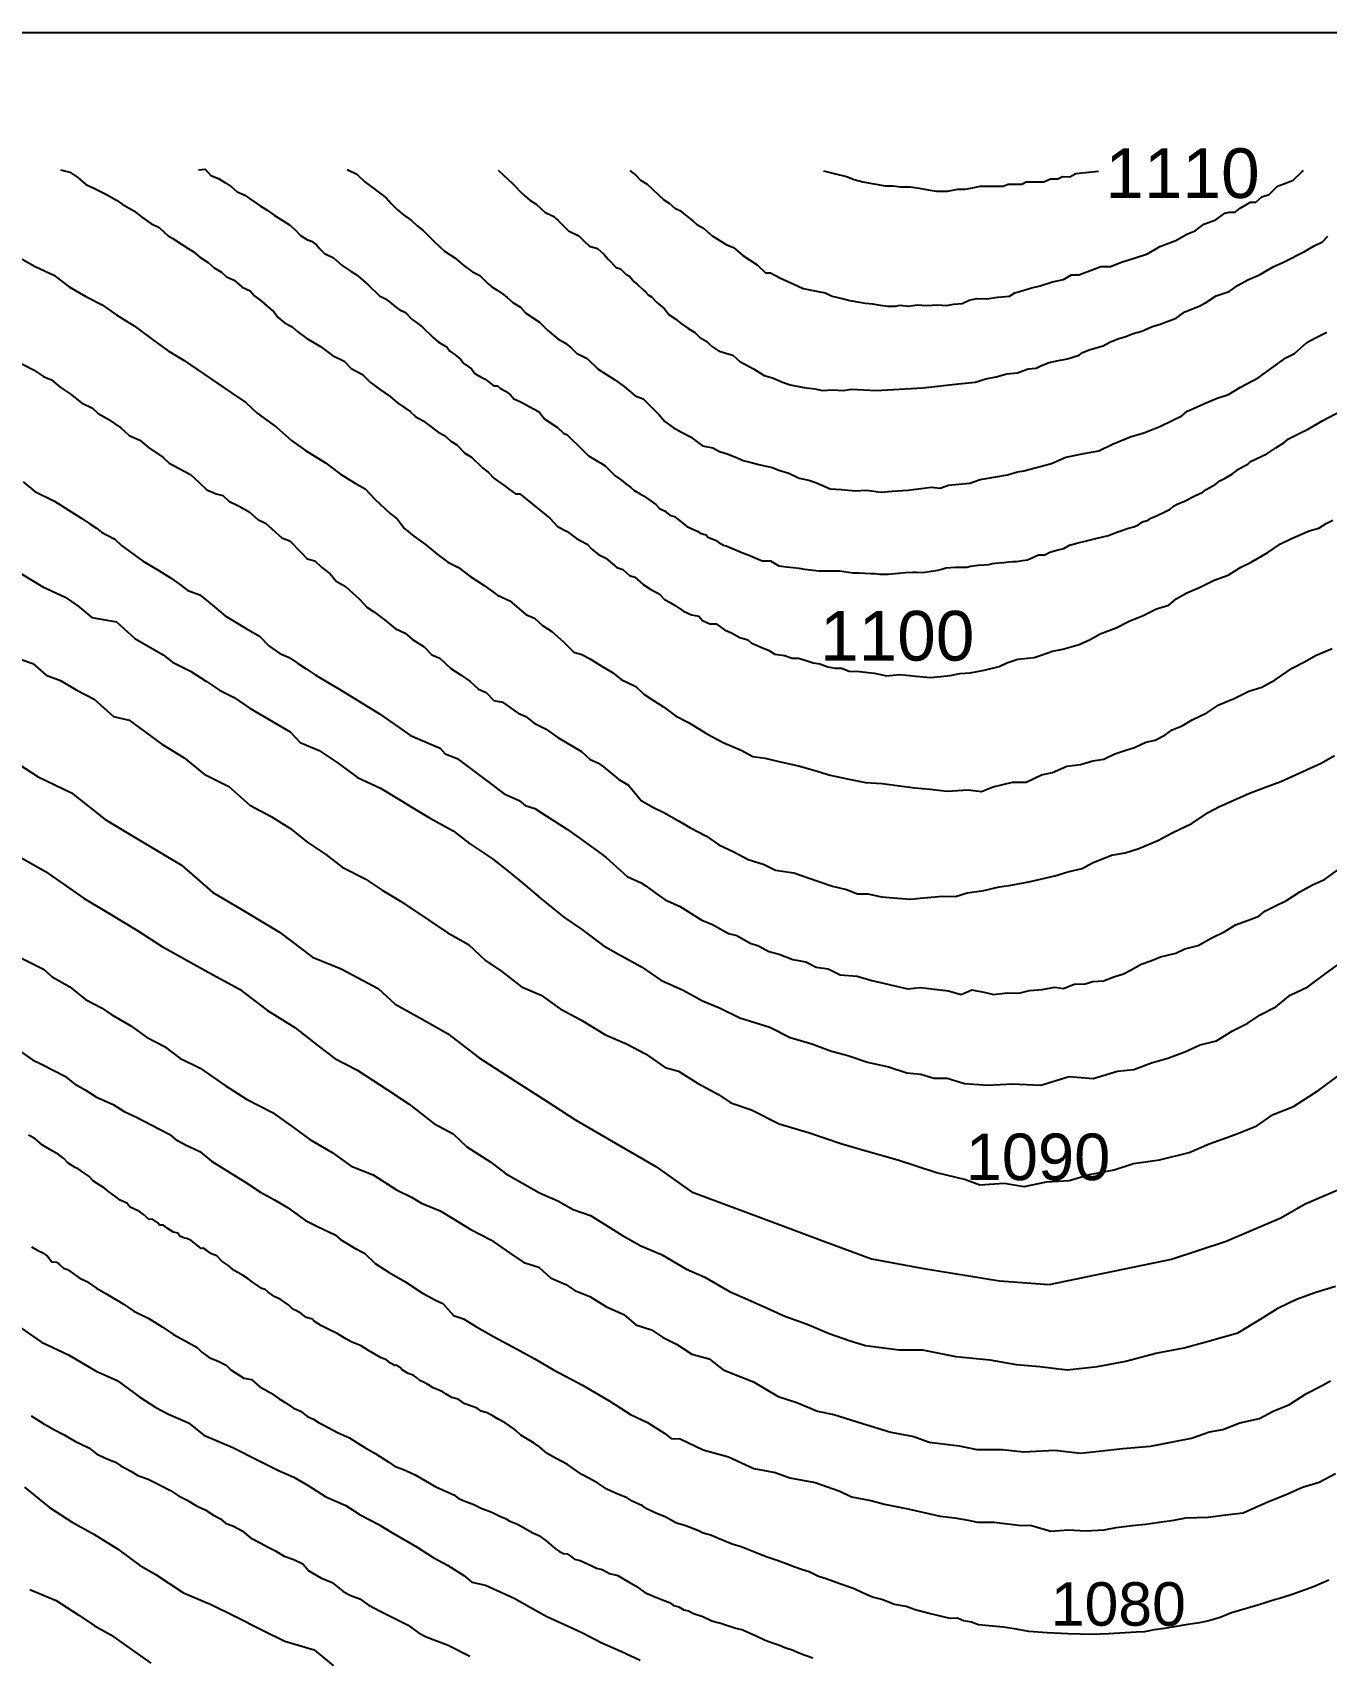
# Model space of a CAD drawing. Header units: millimetres. Extents: x 19067981 to 38137102, y 2652003 to 2652615.
# Drawn here: x 19068071.28 to 19068079.23, y 2652516.95 to 2652526.93 of the extents above; entities that cross this region are included whole.
import ezdxf

# ---------------------------------------------------------------- set-up
doc = ezdxf.new("R2010")
doc.units = ezdxf.units.MM
doc.styles.get("Standard").update_dxf_attribs({"font": 'arial.ttf'})

msp = doc.modelspace()

# ---------------------------------------------------------------- linework, layer by layer
for points in [[(19068056.9308, 2652526.9278), (19068085.4495, 2652526.9278), (19068085.4495, 2652506.7149), (19068056.9306, 2652506.7149), (19068056.9306, 2652526.9278)], [(19068072.2996, 2652526.0828), (19068072.3401, 2652526.0869), (19068072.3755, 2652526.0489), (19068072.4218, 2652526.0312), (19068072.4653, 2652526.0035), (19068072.5025, 2652525.9797), (19068072.5356, 2652525.9482), (19068072.5796, 2652525.9306), (19068072.64, 2652525.8882), (19068072.6783, 2652525.8613), (19068072.7201, 2652525.836), (19068072.7642, 2652525.8045), (19068072.8023, 2652525.7793), (19068072.8589, 2652525.745), (19068072.8931, 2652525.714), (19068072.9254, 2652525.68), (19068072.9639, 2652525.6548), (19068072.9928, 2652525.6453), (19068073.0249, 2652525.6219), (19068073.0426, 2652525.5994), (19068073.0744, 2652525.5699), (19068073.129, 2652525.5431), (19068073.1477, 2652525.5259), (19068073.183, 2652525.4951), (19068073.2373, 2652525.4591), (19068073.2636, 2652525.4417), (19068073.2777, 2652525.4324), (19068073.3099, 2652525.4047), (19068073.3262, 2652525.3908), (19068073.3422, 2652525.3771), (19068073.4113, 2652525.3098), (19068073.4442, 2652525.2925), (19068073.4721, 2652525.272), (19068073.5106, 2652525.2416), (19068073.5329, 2652525.224), (19068073.5714, 2652525.2075), (19068073.6131, 2652525.1633), (19068073.6386, 2652525.1447), (19068073.663, 2652525.1269), (19068073.6767, 2652525.1169), (19068073.7423, 2652525.0539), (19068073.7712, 2652525.0263), (19068073.7982, 2652525.0105), (19068073.8249, 2652524.995), (19068073.8423, 2652524.9703), (19068073.8758, 2652524.9455), (19068073.91, 2652524.9201), (19068073.9293, 2652524.8924), (19068073.9572, 2652524.8738), (19068073.9767, 2652524.8608), (19068073.9982, 2652524.8317), (19068074.0323, 2652524.8118), (19068074.06, 2652524.7958), (19068074.1144, 2652524.7563), (19068074.1374, 2652524.7563), (19068074.156, 2652524.7396), (19068074.1858, 2652524.7228), (19068074.2169, 2652524.6999), (19068074.2373, 2652524.6763), (19068074.2665, 2652524.6627), (19068074.29, 2652524.6517), (19068074.3363, 2652524.6264), (19068074.3582, 2652524.6144), (19068074.3927, 2652524.5956), (19068074.4095, 2652524.5731), (19068074.4269, 2652524.55), (19068074.5051, 2652524.5), (19068074.543, 2652524.4653), (19068074.5653, 2652524.4547), (19068074.6611, 2652524.3607), (19068074.6965, 2652524.3259), (19068074.7306, 2652524.3055), (19068074.7512, 2652524.2932), (19068074.7703, 2652524.2818), (19068074.7977, 2652524.2646), (19068074.8599, 2652524.2035), (19068074.8984, 2652524.175), (19068074.9266, 2652524.1541), (19068074.9567, 2652524.1317), (19068074.9741, 2652524.1148), (19068075.0089, 2652524.0944), (19068075.0379, 2652524.0773), (19068075.1091, 2652524.0263), (19068075.1329, 2652524.0014), (19068075.1641, 2652523.9874), (19068075.1957, 2652523.9608), (19068075.2244, 2652523.9528), (19068075.2366, 2652523.9415), (19068075.2751, 2652523.9113), (19068075.2975, 2652523.8937), (19068075.3184, 2652523.884), (19068075.3514, 2652523.8685), (19068075.3696, 2652523.86), (19068075.3829, 2652523.8509), (19068075.4034, 2652523.8443), (19068075.4186, 2652523.8394), (19068075.4306, 2652523.8264), (19068075.4759, 2652523.8068), (19068075.4987, 2652523.7916), (19068075.5119, 2652523.7843), (19068075.5268, 2652523.776), (19068075.542, 2652523.773), (19068075.5705, 2652523.7605), (19068075.5947, 2652523.7498), (19068075.6234, 2652523.7382), (19068075.6498, 2652523.7275), (19068075.6768, 2652523.7166), (19068075.7644, 2652523.6801), (19068075.8145, 2652523.6801), (19068075.8666, 2652523.6501), (19068075.9127, 2652523.6441), (19068075.9541, 2652523.6387), (19068075.9891, 2652523.6341), (19068076.0248, 2652523.6295), (19068076.1147, 2652523.6178), (19068076.1856, 2652523.6178), (19068076.2407, 2652523.6178), (19068076.3208, 2652523.6069), (19068076.3579, 2652523.6069), (19068076.432, 2652523.602), (19068076.4588, 2652523.602), (19068076.4871, 2652523.599), (19068076.538, 2652523.599), (19068076.5802, 2652523.6025), (19068076.6014, 2652523.6042), (19068076.6438, 2652523.6077), (19068076.6872, 2652523.61), (19068076.7139, 2652523.61), (19068076.7477, 2652523.6083), (19068076.7639, 2652523.6099), (19068076.8041, 2652523.6169), (19068076.8443, 2652523.6238), (19068076.8685, 2652523.628), (19068076.8931, 2652523.6363), (19068076.953, 2652523.6416), (19068076.9909, 2652523.6416), (19068077.0215, 2652523.6421), (19068077.0447, 2652523.6477), (19068077.0913, 2652523.6528), (19068077.1272, 2652523.6553), (19068077.1568, 2652523.6568), (19068077.1783, 2652523.6644), (19068077.2168, 2652523.6682), (19068077.2496, 2652523.6707), (19068077.2805, 2652523.6731), (19068077.3042, 2652523.676), (19068077.3264, 2652523.676), (19068077.3633, 2652523.6818), (19068077.3948, 2652523.6868), (19068077.4619, 2652523.7167), (19068077.502, 2652523.7167), (19068077.5315, 2652523.7344), (19068077.5743, 2652523.7453), (19068077.6183, 2652523.7565), (19068077.6523, 2652523.7756), (19068077.6984, 2652523.7897), (19068077.7649, 2652523.8056), (19068077.8227, 2652523.8189), (19068077.8931, 2652523.8352), (19068077.9435, 2652523.8557), (19068078.016, 2652523.8801), (19068078.0476, 2652523.8886), (19068078.0775, 2652523.9019), (19068078.1013, 2652523.9193), (19068078.1353, 2652523.9294), (19068078.1531, 2652523.9423), (19068078.1725, 2652523.9508), (19068078.2265, 2652523.9744), (19068078.2712, 2652523.9981), (19068078.2926, 2652524.0159), (19068078.3144, 2652524.028), (19068078.3597, 2652524.0465), (19068078.4226, 2652524.0807), (19068078.4713, 2652524.1022), (19068078.4929, 2652524.1188), (19068078.5478, 2652524.149), (19068078.5778, 2652524.1717), (19068078.6087, 2652524.1891), (19068078.6544, 2652524.215), (19068078.6912, 2652524.2445), (19068078.7212, 2652524.2603), (19068078.7483, 2652524.2745), (19068078.7651, 2652524.2911), (19068078.8649, 2652524.3378), (19068078.921, 2652524.3738), (19068078.9695, 2652524.405), (19068078.9997, 2652524.4305), (19068079.0766, 2652524.4687), (19068079.1202, 2652524.4903), (19068079.2068, 2652524.5414), (19068079.3277, 2652524.6037)], [(19068073.2137, 2652526.0856), (19068073.2721, 2652526.0567), (19068073.3211, 2652526.009), (19068073.3766, 2652525.9683), (19068073.4541, 2652525.9103), (19068073.4832, 2652525.8757), (19068073.5195, 2652525.8399), (19068073.558, 2652525.8069), (19068073.6074, 2652525.773), (19068073.6437, 2652525.7384), (19068073.6798, 2652525.71), (19068073.7504, 2652525.6417), (19068073.8113, 2652525.5828), (19068073.8739, 2652525.5434), (19068073.931, 2652525.4942), (19068073.984, 2652525.4561), (19068074.0281, 2652525.434), (19068074.0768, 2652525.3854), (19068074.1017, 2652525.3646), (19068074.1341, 2652525.3432), (19068074.1744, 2652525.3166), (19068074.1968, 2652525.2987), (19068074.2303, 2652525.2682), (19068074.2785, 2652525.239), (19068074.3111, 2652525.203), (19068074.3945, 2652525.1463), (19068074.4448, 2652525.0976), (19068074.5086, 2652525.0437), (19068074.5548, 2652525.0181), (19068074.5924, 2652524.988), (19068074.6218, 2652524.9571), (19068074.6875, 2652524.9237), (19068074.7552, 2652524.8583), (19068074.8578, 2652524.7937), (19068074.9159, 2652524.7513), (19068074.9833, 2652524.6947), (19068075.0315, 2652524.6751), (19068075.1012, 2652524.6063), (19068075.1304, 2652524.5774), (19068075.1646, 2652524.5369), (19068075.2174, 2652524.4993), (19068075.2685, 2652524.4718), (19068075.3234, 2652524.4422), (19068075.3967, 2652524.3879), (19068075.4604, 2652524.3745), (19068075.5021, 2652524.3529), (19068075.5492, 2652524.3382), (19068075.595, 2652524.3196), (19068075.6461, 2652524.2969), (19068075.6952, 2652524.2854), (19068075.7429, 2652524.272), (19068075.8251, 2652524.2532), (19068075.8731, 2652524.235), (19068075.9271, 2652524.2197), (19068075.9915, 2652524.1874), (19068076.0508, 2652524.1758), (19068076.0966, 2652524.1595), (19068076.1821, 2652524.1235), (19068076.2514, 2652524.1187), (19068076.3355, 2652524.1094), (19068076.4041, 2652524.1139), (19068076.4952, 2652524.103), (19068076.5637, 2652524.1075), (19068076.6594, 2652524.1137), (19068076.741, 2652524.1246), (19068076.8017, 2652524.1327), (19068076.8571, 2652524.1258), (19068076.9092, 2652524.1451), (19068076.9733, 2652524.1511), (19068077.0407, 2652524.1585), (19068077.1043, 2652524.1798), (19068077.2004, 2652524.1969), (19068077.2716, 2652524.2096), (19068077.3329, 2652524.2267), (19068077.3721, 2652524.2334), (19068077.5413, 2652524.2786), (19068077.5967, 2652524.303), (19068077.6309, 2652524.3181), (19068077.7409, 2652524.339), (19068077.8332, 2652524.3566), (19068077.9162, 2652524.3971), (19068078.031, 2652524.445), (19068078.0683, 2652524.4552), (19068078.1096, 2652524.4665), (19068078.1572, 2652524.4852), (19068078.2084, 2652524.5053), (19068078.2843, 2652524.543), (19068078.3431, 2652524.5721), (19068078.3769, 2652524.6006), (19068078.4142, 2652524.6168), (19068078.4828, 2652524.6467), (19068078.5612, 2652524.6808), (19068078.6293, 2652524.7019), (19068078.7044, 2652524.7481), (19068078.8127, 2652524.8057), (19068078.9078, 2652524.8745), (19068078.9819, 2652524.928), (19068079.0359, 2652524.9543), (19068079.1106, 2652525.0226), (19068079.1653, 2652525.0508), (19068079.2336, 2652525.086)], [(19068074.14, 2652526.0815), (19068074.1719, 2652526.0522), (19068074.2003, 2652526.026), (19068074.2245, 2652526.0037), (19068074.2466, 2652525.9803), (19068074.2735, 2652525.952), (19068074.3073, 2652525.9221), (19068074.3354, 2652525.8972), (19068074.3753, 2652525.8722), (19068074.408, 2652525.8412), (19068074.4273, 2652525.8229), (19068074.4799, 2652525.7984), (19068074.5097, 2652525.7729), (19068074.5434, 2652525.7384), (19068074.5728, 2652525.7083), (19068074.6359, 2652525.6768), (19068074.6702, 2652525.6442), (19068074.7021, 2652525.614), (19068074.7519, 2652525.5994), (19068074.7902, 2652525.5651), (19068074.8196, 2652525.5327), (19068074.8652, 2652525.4827), (19068074.893, 2652525.4747), (19068074.9093, 2652525.4581), (19068074.9255, 2652525.4415), (19068074.949, 2652525.4303), (19068074.9774, 2652525.3946), (19068074.9958, 2652525.3811), (19068075.0302, 2652525.3477), (19068075.0456, 2652525.3327), (19068075.0631, 2652525.3157), (19068075.0826, 2652525.3031), (19068075.1149, 2652525.27), (19068075.1627, 2652525.2283), (19068075.1918, 2652525.1922), (19068075.2326, 2652525.1658), (19068075.268, 2652525.136), (19068075.3077, 2652525.1109), (19068075.35, 2652525.0841), (19068075.3801, 2652525.0537), (19068075.423, 2652525.0286), (19068075.4531, 2652525.0003), (19068075.4954, 2652524.9718), (19068075.5457, 2652524.9541), (19068075.5836, 2652524.9453), (19068075.6257, 2652524.9049), (19068075.7105, 2652524.8603), (19068075.7755, 2652524.8197), (19068075.8265, 2652524.8059), (19068075.8881, 2652524.7783), (19068075.9363, 2652524.7613), (19068076.0194, 2652524.7456), (19068076.0882, 2652524.7378), (19068076.1349, 2652524.7279), (19068076.1959, 2652524.7322), (19068076.2627, 2652524.7265), (19068076.3126, 2652524.7343), (19068076.4621, 2652524.7272), (19068076.642, 2652524.7375), (19068076.7513, 2652524.7438), (19068076.9709, 2652524.7676), (19068077.0734, 2652524.7788), (19068077.1377, 2652524.7996), (19068077.2014, 2652524.8113), (19068077.2677, 2652524.8304), (19068077.3339, 2652524.8353), (19068077.399, 2652524.8605), (19068077.4483, 2652524.8651), (19068077.4816, 2652524.8814), (19068077.528, 2652524.8998), (19068077.5844, 2652524.9112), (19068077.6406, 2652524.9226), (19068077.712, 2652524.9452), (19068077.7325, 2652524.9597), (19068077.7789, 2652524.9792), (19068077.8605, 2652525.001), (19068077.9013, 2652525.024), (19068077.9502, 2652525.0438), (19068077.9998, 2652525.0583), (19068078.0446, 2652525.0771), (19068078.0981, 2652525.0927), (19068078.1577, 2652525.1193), (19068078.2099, 2652525.135), (19068078.3084, 2652525.1715), (19068078.3615, 2652525.2107), (19068078.4488, 2652525.2463), (19068078.4885, 2652525.2668), (19068078.5537, 2652525.3082), (19068078.6346, 2652525.3349), (19068078.6905, 2652525.3753), (19068078.7497, 2652525.4082), (19068078.8197, 2652525.4385), (19068078.9036, 2652525.4863), (19068078.9678, 2652525.516), (19068079.098, 2652525.5813), (19068079.1575, 2652525.6163), (19068079.2076, 2652525.6402), (19068079.2412, 2652525.6753)], [(19068074.9497, 2652526.0795), (19068074.9868, 2652526.051), (19068075.0163, 2652526.0202), (19068075.0568, 2652525.9948), (19068075.0898, 2652525.9641), (19068075.1272, 2652525.9292), (19068075.1601, 2652525.8985), (19068075.1917, 2652525.878), (19068075.2258, 2652525.848), (19068075.258, 2652525.8336), (19068075.29, 2652525.8076), (19068075.3373, 2652525.769), (19068075.3624, 2652525.7484), (19068075.4022, 2652525.7255), (19068075.4565, 2652525.6782), (19068075.5098, 2652525.6457), (19068075.543, 2652525.6255), (19068075.5867, 2652525.607), (19068075.644, 2652525.5576), (19068075.6853, 2652525.5303), (19068075.7333, 2652525.4986), (19068075.7838, 2652525.4501), (19068075.8152, 2652525.4501), (19068075.8763, 2652525.4181), (19068075.9573, 2652525.3811), (19068076.0158, 2652525.3543), (19068076.0975, 2652525.3377), (19068076.1512, 2652525.3268), (19068076.1936, 2652525.3079), (19068076.2553, 2652525.2921), (19068076.3022, 2652525.28), (19068076.3626, 2652525.2697), (19068076.3997, 2652525.2634), (19068076.4422, 2652525.2598), (19068076.4896, 2652525.2509), (19068076.5362, 2652525.2464), (19068076.5842, 2652525.2464), (19068076.6116, 2652525.2512), (19068076.6634, 2652525.2464), (19068076.7183, 2652525.2529), (19068076.7739, 2652525.2488), (19068076.8426, 2652525.2539), (19068076.8971, 2652525.2498), (19068076.9403, 2652525.2576), (19068076.9939, 2652525.2621), (19068077.0361, 2652525.2833), (19068077.0831, 2652525.2936), (19068077.1421, 2652525.2902), (19068077.2128, 2652525.3008), (19068077.2838, 2652525.3071), (19068077.3157, 2652525.3266), (19068077.3606, 2652525.3403), (19068077.4138, 2652525.3565), (19068077.4726, 2652525.3696), (19068077.5491, 2652525.396), (19068077.6168, 2652525.4101), (19068077.664, 2652525.439), (19068077.7096, 2652525.4373), (19068077.7923, 2652525.4685), (19068077.845, 2652525.4883), (19068077.9043, 2652525.4883), (19068077.9723, 2652525.5159), (19068078.0498, 2652525.5402), (19068078.1326, 2652525.5662), (19068078.2086, 2652525.613), (19068078.3072, 2652525.6485), (19068078.3731, 2652525.688), (19068078.4253, 2652525.7092), (19068078.4776, 2652525.7485), (19068078.5517, 2652525.7762), (19068078.6067, 2652525.8181), (19068078.6345, 2652525.8226), (19068078.6702, 2652525.8226), (19068078.7024, 2652525.8469), (19068078.7643, 2652525.8841), (19068078.799, 2652525.8841), (19068078.8357, 2652525.9176), (19068078.8804, 2652525.9322), (19068078.9319, 2652525.9833), (19068078.9858, 2652526.0035), (19068079.0279, 2652526.0193), (19068079.081, 2652526.0705), (19068079.091, 2652526.0801)], [(19068071.1998, 2652525.5423), (19068071.2947, 2652525.4885), (19068071.4102, 2652525.4367), (19068071.5043, 2652525.3645), (19068071.6056, 2652525.3042), (19068071.7072, 2652525.2547), (19068071.7973, 2652525.1896), (19068071.9026, 2652525.1246), (19068072.0249, 2652525.0351), (19068072.1133, 2652524.9704), (19068072.2099, 2652524.9123), (19068072.5017, 2652524.7131), (19068072.5906, 2652524.6525), (19068072.6592, 2652524.5883), (19068072.7776, 2652524.5016), (19068072.8701, 2652524.4194), (19068072.9556, 2652524.3581), (19068073.0789, 2652524.2824), (19068073.1723, 2652524.212), (19068073.2573, 2652524.1604), (19068073.3227, 2652524.1233), (19068073.3835, 2652524.0598), (19068073.4777, 2652523.9716), (19068073.5195, 2652523.9377), (19068073.5658, 2652523.8793), (19068073.6215, 2652523.8324), (19068073.6946, 2652523.7815), (19068073.7651, 2652523.7207), (19068073.8314, 2652523.6719), (19068073.8972, 2652523.6385), (19068073.9663, 2652523.5854), (19068074.0542, 2652523.5284), (19068074.1361, 2652523.4686), (19068074.2117, 2652523.4347), (19068074.3116, 2652523.3512), (19068074.3635, 2652523.3271), (19068074.4124, 2652523.2819), (19068074.47, 2652523.2465), (19068074.5427, 2652523.1829), (19068074.6059, 2652523.1187), (19068074.6558, 2652523.1054), (19068074.7026, 2652523.0807), (19068074.7845, 2652523.0296), (19068074.8427, 2652522.9933), (19068074.8976, 2652522.95), (19068074.9872, 2652522.9081), (19068075.0361, 2652522.8609), (19068075.0962, 2652522.8224), (19068075.1579, 2652522.7829), (19068075.2311, 2652522.7266), (19068075.3113, 2652522.6861), (19068075.4268, 2652522.6154), (19068075.5271, 2652522.5609), (19068075.6342, 2652522.516), (19068075.7067, 2652522.4775), (19068075.7818, 2652522.4672), (19068075.8661, 2652522.4467), (19068075.9874, 2652522.4205), (19068076.0813, 2652522.3925), (19068076.182, 2652522.3625), (19068076.3065, 2652522.3366), (19068076.3981, 2652522.3174), (19068076.5022, 2652522.3116), (19068076.6071, 2652522.2973), (19068076.7027, 2652522.2841), (19068076.7966, 2652522.2777), (19068076.9, 2652522.2644), (19068077.0291, 2652522.2716), (19068077.1113, 2652522.2633), (19068077.1828, 2652522.2916), (19068077.303, 2652522.3195), (19068077.3873, 2652522.3195), (19068077.4799, 2652522.3657), (19068077.5488, 2652522.3795), (19068077.6362, 2652522.4175), (19068077.7203, 2652522.4286), (19068077.7959, 2652522.4502), (19068077.8638, 2652522.462), (19068077.9306, 2652522.4948), (19068078, 2652522.5164), (19068078.0528, 2652522.5328), (19068078.1227, 2652522.566), (19068078.1793, 2652522.5788), (19068078.2394, 2652522.6096), (19068078.2847, 2652522.642), (19068078.3459, 2652522.6651), (19068078.4076, 2652522.7031), (19068078.4968, 2652522.7456), (19068078.5713, 2652522.7959), (19068078.6644, 2652522.8344), (19068078.7541, 2652522.8799), (19068078.8343, 2652522.903), (19068078.9171, 2652522.9492), (19068079.0206, 2652523.0214), (19068079.0977, 2652523.0594), (19068079.1646, 2652523.0984), (19068079.2681, 2652523.1408)], [(19068071.1627, 2652524.9167), (19068071.2851, 2652524.8548), (19068071.3462, 2652524.8139), (19068071.3963, 2652524.7926), (19068071.4487, 2652524.7466), (19068071.5111, 2652524.7066), (19068071.5797, 2652524.6514), (19068071.6471, 2652524.6191), (19068071.6828, 2652524.5864), (19068071.7433, 2652524.5518), (19068071.8218, 2652524.4974), (19068071.8725, 2652524.4513), (19068071.9393, 2652524.4209), (19068071.9906, 2652524.3771), (19068072.0795, 2652524.3175), (19068072.1192, 2652524.2807), (19068072.1843, 2652524.2462), (19068072.2502, 2652524.2113), (19068072.302, 2652524.1618), (19068072.3504, 2652524.1157), (19068072.408, 2652524.0928), (19068072.4489, 2652524.0824), (19068072.4852, 2652524.0468), (19068072.5486, 2652524.0163), (19068072.6099, 2652523.982), (19068072.6646, 2652523.9348), (19068072.7107, 2652523.9112), (19068072.7487, 2652523.8778), (19068072.8121, 2652523.8222), (19068072.8606, 2652523.8021), (19068072.9275, 2652523.7331), (19068072.9665, 2652523.6928), (19068073.0139, 2652523.6802), (19068073.056, 2652523.6401), (19068073.1079, 2652523.601), (19068073.1459, 2652523.5561), (19068073.2018, 2652523.5227), (19068073.2878, 2652523.4454), (19068073.3328, 2652523.3947), (19068073.3754, 2652523.3683), (19068073.4493, 2652523.3143), (19068073.5069, 2652523.2643), (19068073.5691, 2652523.2349), (19068073.6141, 2652523.1958), (19068073.6867, 2652523.1521), (19068073.7336, 2652523.1028), (19068073.7825, 2652523.0826), (19068073.8505, 2652523.0188), (19068073.9064, 2652522.9814), (19068073.9671, 2652522.9407), (19068074.0194, 2652522.8914), (19068074.0672, 2652522.8706), (19068074.1145, 2652522.8223), (19068074.1669, 2652522.8114), (19068074.2637, 2652522.7432), (19068074.3108, 2652522.7239), (19068074.363, 2652522.6816), (19068074.431, 2652522.6471), (19068074.5073, 2652522.5942), (19068074.6521, 2652522.5076), (19068074.707, 2652522.4592), (19068074.7545, 2652522.4376), (19068074.7877, 2652522.413), (19068074.8821, 2652522.336), (19068074.9412, 2652522.3005), (19068075.0206, 2652522.2065), (19068075.0954, 2652522.163), (19068075.1599, 2652522.1334), (19068075.2528, 2652522.0796), (19068075.3181, 2652522.0418), (19068075.4211, 2652521.9882), (19068075.4963, 2652521.935), (19068075.5904, 2652521.8924), (19068075.6775, 2652521.8445), (19068075.7766, 2652521.8134), (19068075.8453, 2652521.7791), (19068075.9578, 2652521.762), (19068076.0998, 2652521.7135), (19068076.1962, 2652521.6806), (19068076.283, 2652521.66), (19068076.3487, 2652521.634), (19068076.4127, 2652521.634), (19068076.4973, 2652521.6151), (19068076.5948, 2652521.6067), (19068076.6747, 2652521.5996), (19068076.7558, 2652521.6079), (19068076.8744, 2652521.62), (19068076.9518, 2652521.6173), (19068077.0234, 2652521.6392), (19068077.1261, 2652521.653), (19068077.2197, 2652521.676), (19068077.2818, 2652521.6843), (19068077.3706, 2652521.7009), (19068077.4207, 2652521.7102), (19068077.5616, 2652521.743), (19068077.6415, 2652521.7696), (19068077.7297, 2652521.7897), (19068077.7948, 2652521.8234), (19068077.91, 2652521.8704), (19068077.9946, 2652521.8846), (19068078.0787, 2652521.9118), (19068078.1965, 2652521.9615), (19068078.2873, 2652522.0109), (19068078.4045, 2652522.0653), (19068078.5058, 2652522.1339), (19068078.5738, 2652522.1694), (19068078.7541, 2652522.2501), (19068078.8523, 2652522.2862), (19068078.9524, 2652522.3229), (19068079.0864, 2652522.3846), (19068079.199, 2652522.4365), (19068079.2806, 2652522.4839)], [(19068071.2215, 2652524.1651), (19068071.2931, 2652524.1065), (19068071.4143, 2652524.0465), (19068071.4745, 2652524.0087), (19068071.5811, 2652523.9396), (19068071.6301, 2652523.9079), (19068071.6719, 2652523.8807), (19068071.7032, 2652523.8569), (19068071.7381, 2652523.8384), (19068071.7848, 2652523.8136), (19068071.8253, 2652523.7752), (19068071.9539, 2652523.681), (19068072.055, 2652523.62), (19068072.1278, 2652523.5762), (19068072.1824, 2652523.5364), (19068072.2343, 2652523.4986), (19068072.308, 2652523.4719), (19068072.3847, 2652523.4075), (19068072.4635, 2652523.3414), (19068072.5928, 2652523.2644), (19068072.6732, 2652523.2166), (19068072.7306, 2652523.1582), (19068072.7989, 2652523.1097), (19068072.857, 2652523.0857), (19068072.9084, 2652523.0517), (19068072.9614, 2652523.0168), (19068073.017, 2652522.9802), (19068073.1132, 2652522.9216), (19068073.1609, 2652522.8926), (19068073.3411, 2652522.7832), (19068073.4115, 2652522.7405), (19068073.5268, 2652522.6589), (19068073.6023, 2652522.6056), (19068073.6881, 2652522.5697), (19068073.7851, 2652522.529), (19068073.8142, 2652522.4944), (19068073.8896, 2652522.4647), (19068074.0774, 2652522.3242), (19068074.1784, 2652522.2486), (19068074.2707, 2652522.2068), (19068074.307, 2652522.1761), (19068074.3665, 2652522.1585), (19068074.4072, 2652522.1321), (19068074.5675, 2652522.0282), (19068074.6527, 2652521.9678), (19068074.6979, 2652521.9348), (19068074.755, 2652521.893), (19068074.8057, 2652521.8557), (19068074.9337, 2652521.7408), (19068075.0195, 2652521.7002), (19068075.0492, 2652521.6826), (19068075.1119, 2652521.6364), (19068075.1669, 2652521.596), (19068075.256, 2652521.5573), (19068075.3919, 2652521.4718), (19068075.459, 2652521.4444), (19068075.557, 2652521.3905), (19068075.6078, 2652521.3779), (19068075.6902, 2652521.3307), (19068075.7418, 2652521.3134), (19068075.8052, 2652521.2796), (19068075.8691, 2652521.2616), (19068075.952, 2652521.2291), (19068076.0314, 2652521.2144), (19068076.0956, 2652521.1832), (19068076.17, 2652521.1721), (19068076.2425, 2652521.1353), (19068076.3483, 2652521.1271), (19068076.4377, 2652521.1015), (19068076.5798, 2652521.0684), (19068076.6588, 2652521.05), (19068076.7368, 2652521.0585), (19068076.9097, 2652521.0377), (19068076.9869, 2652521.0156), (19068077.0529, 2652521.0442), (19068077.1357, 2652521.026), (19068077.1862, 2652521.0149), (19068077.2696, 2652521.025), (19068077.3421, 2652521.0237), (19068077.4076, 2652521.0389), (19068077.4848, 2652521.0458), (19068077.5618, 2652521.0598), (19068077.6152, 2652521.0511), (19068077.6824, 2652521.0788), (19068077.7483, 2652521.081), (19068077.7956, 2652521.0944), (19068077.8623, 2652521.0993), (19068077.9256, 2652521.1231), (19068077.9842, 2652521.1426), (19068078.0319, 2652521.1656), (19068078.0941, 2652521.2017), (19068078.1535, 2652521.2212), (19068078.2125, 2652521.2455), (19068078.307, 2652521.268), (19068078.3623, 2652521.2951), (19068078.4434, 2652521.315), (19068078.5233, 2652521.3605), (19068078.6071, 2652521.4028), (19068078.6731, 2652521.4422), (19068078.7477, 2652521.4703), (19068078.8173, 2652521.4966), (19068078.8542, 2652521.5273), (19068078.9197, 2652521.5594), (19068078.9871, 2652521.5924), (19068079.0682, 2652521.6454), (19068079.1472, 2652521.6892), (19068079.2205, 2652521.7212), (19068079.3144, 2652521.7882)], [(19068071.2071, 2652523.6014), (19068071.343, 2652523.5209), (19068071.4788, 2652523.4565), (19068071.5571, 2652523.4036), (19068071.6423, 2652523.3311), (19068071.7955, 2652523.3047), (19068071.9074, 2652523.2032), (19068072.0813, 2652523.1026), (19068072.1387, 2652523.0577), (19068072.2498, 2652523.0025), (19068072.3474, 2652522.9382), (19068072.4277, 2652522.8854), (19068072.5181, 2652522.8396), (19068072.6111, 2652522.7758), (19068072.7547, 2652522.6918), (19068072.8633, 2652522.6284), (19068072.9233, 2652522.5632), (19068073.0396, 2652522.5146), (19068073.1583, 2652522.4362), (19068073.2761, 2652522.3488), (19068073.4168, 2652522.2833), (19068073.5356, 2652522.2108), (19068073.6173, 2652522.1611), (19068073.7181, 2652522.0996), (19068073.8642, 2652522.0215), (19068073.9644, 2652521.9436), (19068074.1051, 2652521.849), (19068074.2023, 2652521.7726), (19068074.3061, 2652521.6865), (19068074.4039, 2652521.6055), (19068074.5442, 2652521.4893), (19068074.654, 2652521.4158), (19068074.7858, 2652521.3151), (19068074.8771, 2652521.2651), (19068075.0221, 2652521.1856), (19068075.1409, 2652521.1021), (19068075.2781, 2652521.0422), (19068075.3959, 2652520.9753), (19068075.5004, 2652520.9319), (19068075.6256, 2652520.8702), (19068075.81, 2652520.814), (19068075.9359, 2652520.7508), (19068076.0694, 2652520.7113), (19068076.1828, 2652520.6679), (19068076.2896, 2652520.64), (19068076.4103, 2652520.5995), (19068076.541, 2652520.5699), (19068076.6536, 2652520.5339), (19068076.7383, 2652520.5251), (19068076.8186, 2652520.5001), (19068076.9017, 2652520.5001), (19068077.0067, 2652520.4668), (19068077.1503, 2652520.4572), (19068077.3027, 2652520.4653), (19068077.4771, 2652520.4572), (19068077.6507, 2652520.5111), (19068077.7972, 2652520.4993), (19068077.9473, 2652520.5442), (19068078.0482, 2652520.553), (19068078.1572, 2652520.5956), (19068078.2579, 2652520.6223), (19068078.3617, 2652520.6613), (19068078.4552, 2652520.7054), (19068078.5568, 2652520.7304), (19068078.6539, 2652520.7914), (19068078.7499, 2652520.839), (19068078.8249, 2652520.8905), (19068078.9214, 2652520.9398), (19068079.009, 2652521.0096), (19068079.1172, 2652521.0618), (19068079.2309, 2652521.1453), (19068079.349, 2652521.2321)], [(19068071.0086, 2652522.5491), (19068071.3138, 2652522.3526), (19068071.5178, 2652522.255), (19068071.7246, 2652522.0905), (19068071.9194, 2652521.9742), (19068072.1951, 2652521.8096), (19068072.3875, 2652521.6422), (19068072.5602, 2652521.5399), (19068072.7972, 2652521.3975), (19068073, 2652521.2431), (19068073.1753, 2652521.1715), (19068073.4023, 2652521.0512), (19068073.5087, 2652520.9549), (19068073.6593, 2652520.8707), (19068073.8303, 2652520.775), (19068074.0248, 2652520.626), (19068074.2505, 2652520.4806), (19068074.4411, 2652520.3579), (19068074.6128, 2652520.2473), (19068074.863, 2652520.1016), (19068075.1097, 2652519.9579), (19068075.3293, 2652519.8014), (19068075.8414, 2652519.6109), (19068076.1535, 2652519.4948), (19068076.4359, 2652519.3897), (19068076.7441, 2652519.3334), (19068077.222, 2652519.2552), (19068077.5285, 2652519.2325), (19068077.9823, 2652519.3267), (19068078.2798, 2652519.3885), (19068078.6149, 2652519.4992), (19068078.9527, 2652519.6426), (19068079.1013, 2652519.7288), (19068079.3603, 2652519.8391)], [(19068071.2028, 2652521.8597), (19068071.3592, 2652521.7697), (19068071.5965, 2652521.6057), (19068071.7634, 2652521.5036), (19068071.9202, 2652521.4101), (19068072.0713, 2652521.3117), (19068072.363, 2652521.1504), (19068072.5502, 2652521.0479), (19068072.7238, 2652520.9169), (19068072.8905, 2652520.8111), (19068073.0344, 2652520.7), (19068073.1366, 2652520.621), (19068073.2716, 2652520.5508), (19068073.46, 2652520.4281), (19068073.5944, 2652520.3406), (19068073.7459, 2652520.221), (19068073.8633, 2652520.1579), (19068073.9478, 2652520.0776), (19068074.0961, 2652519.9843), (19068074.1864, 2652519.9154), (19068074.2898, 2652519.8556), (19068074.3945, 2652519.795), (19068074.5083, 2652519.7462), (19068074.6028, 2652519.6921), (19068074.7082, 2652519.6557), (19068074.833, 2652519.5786), (19068074.9044, 2652519.5327), (19068075.0177, 2652519.4704), (19068075.1446, 2652519.4174), (19068075.2981, 2652519.3272), (19068075.4122, 2652519.2772), (19068075.5627, 2652519.1898), (19068075.676, 2652519.139), (19068075.7895, 2652519.0881), (19068075.9028, 2652519.0372), (19068076.0411, 2652518.9892), (19068076.1749, 2652518.931), (19068076.3055, 2652518.8851), (19068076.3991, 2652518.858), (19068076.606, 2652518.8309), (19068076.7501, 2652518.8309), (19068076.9545, 2652518.7905), (19068077.1631, 2652518.77), (19068077.3248, 2652518.7404), (19068077.4699, 2652518.7289), (19068077.639, 2652518.7068), (19068077.8254, 2652518.7273), (19068077.9986, 2652518.7617), (19068078.1839, 2652518.8095), (19068078.3579, 2652518.8431), (19068078.5139, 2652518.8866), (19068078.6868, 2652518.9347), (19068078.8265, 2652519.0197), (19068078.9383, 2652519.0877), (19068079.0473, 2652519.1427), (19068079.1665, 2652519.1858), (19068079.288, 2652519.2227)], [(19068071.2112, 2652521.2388), (19068071.3459, 2652521.1698), (19068071.3993, 2652521.1234), (19068071.5074, 2652521.0618), (19068071.6036, 2652520.9832), (19068071.7025, 2652520.9334), (19068071.7657, 2652520.8895), (19068071.8829, 2652520.823), (19068071.9802, 2652520.7516), (19068072.0904, 2652520.6948), (19068072.1832, 2652520.6223), (19068072.3087, 2652520.5619), (19068072.4636, 2652520.4553), (19068072.5939, 2652520.3705), (19068072.7536, 2652520.2896), (19068072.8822, 2652520.1961), (19068072.9837, 2652520.1236), (19068073.1213, 2652520.0436), (19068073.2377, 2652519.9589), (19068073.3733, 2652519.9056), (19068073.516, 2652519.8133), (19068073.6088, 2652519.7688), (19068073.6691, 2652519.7329), (19068073.7842, 2652519.6844), (19068073.8717, 2652519.6311), (19068073.9688, 2652519.572), (19068074.0966, 2652519.5062), (19068074.2114, 2652519.4272), (19068074.2982, 2652519.3675), (19068074.3908, 2652519.3385), (19068074.4625, 2652519.2738), (19068074.5562, 2652519.2319), (19068074.613, 2652519.1943), (19068074.7036, 2652519.1582), (19068074.8077, 2652519.0953), (19068074.9135, 2652519.0472), (19068074.987, 2652518.9835), (19068075.0826, 2652518.9534), (19068075.1517, 2652518.908), (19068075.2375, 2652518.866), (19068075.3311, 2652518.8048), (19068075.4373, 2652518.7748), (19068075.5239, 2652518.7067), (19068075.6324, 2652518.6638), (19068075.7098, 2652518.6333), (19068075.8611, 2652518.5445), (19068075.9766, 2652518.5078), (19068076.1043, 2652518.4527), (19068076.2032, 2652518.4335), (19068076.3812, 2652518.3781), (19068076.5541, 2652518.3244), (19068076.6962, 2652518.2977), (19068076.7898, 2652518.2636), (19068076.9748, 2652518.2407), (19068077.0824, 2652518.2171), (19068077.239, 2652518.2171), (19068077.3716, 2652518.2038), (19068077.5606, 2652518.2134), (19068077.7207, 2652518.1959), (19068077.8327, 2652518.2082), (19068077.9805, 2652518.2243), (19068078.15, 2652518.2379), (19068078.3084, 2652518.2694), (19068078.4031, 2652518.2882), (19068078.5131, 2652518.327), (19068078.5948, 2652518.3406), (19068078.699, 2652518.3825), (19068078.8197, 2652518.4087), (19068078.9037, 2652518.4541), (19068079.0052, 2652518.4943), (19068079.1105, 2652518.5629), (19068079.205, 2652518.6118), (19068079.258, 2652518.6393)], [(19068071.2019, 2652520.6673), (19068071.2793, 2652520.6137), (19068071.3342, 2652520.5863), (19068071.4142, 2652520.5447), (19068071.4772, 2652520.5117), (19068071.5371, 2652520.4662), (19068071.602, 2652520.4282), (19068071.6726, 2652520.3842), (19068071.7737, 2652520.3393), (19068071.8417, 2652520.2964), (19068071.9178, 2652520.2615), (19068072.0554, 2652520.1889), (19068072.1222, 2652520.154), (19068072.1558, 2652520.1253), (19068072.2189, 2652520.0904), (19068072.3077, 2652520.0497), (19068072.3789, 2652519.9893), (19068072.4975, 2652519.9161), (19068072.5843, 2652519.8631), (19068072.6803, 2652519.8002), (19068072.7667, 2652519.7519), (19068072.8465, 2652519.7064), (19068072.9576, 2652519.6264), (19068073.0219, 2652519.5927), (19068073.0699, 2652519.5709), (19068073.1386, 2652519.5373), (19068073.172, 2652519.5088), (19068073.2549, 2652519.4565), (19068073.3186, 2652519.4241), (19068073.3841, 2652519.3612), (19068073.4716, 2652519.3066), (19068073.5677, 2652519.2512), (19068073.6688, 2652519.1826), (19068073.7557, 2652519.1356), (19068073.8006, 2652519.1144), (19068073.8655, 2652519.0421), (19068073.9285, 2652519.0203), (19068074.0085, 2652518.972), (19068074.1121, 2652518.9121), (19068074.2262, 2652518.8505), (19068074.3656, 2652518.7747), (19068074.4804, 2652518.7074), (19068074.6596, 2652518.6142), (19068074.8274, 2652518.5157), (19068074.9551, 2652518.4332), (19068075.0587, 2652518.3846), (19068075.1649, 2652518.3164), (19068075.2048, 2652518.2858), (19068075.2604, 2652518.2827), (19068075.4001, 2652518.2167), (19068075.5565, 2652518.1726), (19068075.7125, 2652518.1004), (19068075.8441, 2652518.0767), (19068075.9333, 2652518.0443), (19068076.0891, 2652518.0153), (19068076.2401, 2652517.9624), (19068076.3137, 2652517.9269), (19068076.4316, 2652517.9044), (19068076.5158, 2652517.8814), (19068076.6585, 2652517.8537), (19068076.8575, 2652517.8088), (19068076.9474, 2652517.7989), (19068077.0297, 2652517.7827), (19068077.0871, 2652517.7708), (19068077.1899, 2652517.7718), (19068077.339, 2652517.7538), (19068077.4195, 2652517.7507), (19068077.5381, 2652517.7164), (19068077.646, 2652517.7232), (19068077.7525, 2652517.7182), (19068077.866, 2652517.725), (19068077.9397, 2652517.7387), (19068078.037, 2652517.75), (19068078.1206, 2652517.7593), (19068078.2067, 2652517.7718), (19068078.295, 2652517.7837), (19068078.368, 2652517.7986), (19068078.5053, 2652517.8018), (19068078.6145, 2652517.8173), (19068078.7212, 2652517.8292), (19068078.8757, 2652517.8992), (19068078.9836, 2652517.9409), (19068079.0847, 2652517.987), (19068079.1883, 2652518.0169), (19068079.2878, 2652518.071)], [(19068071.2731, 2652519.4644), (19068071.312, 2652519.4409), (19068071.3382, 2652519.4278), (19068071.3699, 2652519.4062), (19068071.3969, 2652519.3722), (19068071.4255, 2652519.3684), (19068071.4441, 2652519.356), (19068071.4695, 2652519.3329), (19068071.4935, 2652519.3236), (19068071.5655, 2652519.2741), (19068071.6133, 2652519.2499), (19068071.6728, 2652519.21), (19068071.7292, 2652519.1771), (19068071.8358, 2652519.1127), (19068071.9008, 2652519.0681), (19068071.9926, 2652519.0225), (19068072.0748, 2652518.9724), (19068072.1445, 2652518.9255), (19068072.2166, 2652518.8856), (19068072.2904, 2652518.8453), (19068072.3202, 2652518.8171), (19068072.3648, 2652518.7843), (19068072.4196, 2652518.7616), (19068072.4682, 2652518.7358), (19068072.4979, 2652518.7084), (19068072.5779, 2652518.6557), (19068072.6241, 2652518.6487), (19068072.6766, 2652518.6025), (19068072.7024, 2652518.5892), (19068072.7463, 2652518.5642), (19068072.795, 2652518.5295), (19068072.8318, 2652518.506), (19068072.8819, 2652518.4716), (19068072.9258, 2652518.4529), (19068072.9696, 2652518.4216), (19068073.0049, 2652518.4036), (19068073.0401, 2652518.3817), (19068073.0698, 2652518.3676), (19068073.1523, 2652518.3226), (19068073.2267, 2652518.2906), (19068073.2776, 2652518.2562), (19068073.3222, 2652518.2296), (19068073.3888, 2652518.192), (19068073.4681, 2652518.1405), (19068073.504, 2652518.1145), (19068073.56, 2652518.0948), (19068073.5994, 2652518.0757), (19068073.6299, 2652518.0615), (19068073.7569, 2652517.9886), (19068073.8691, 2652517.9398), (19068073.8942, 2652517.9192), (19068073.9251, 2652517.9045), (19068073.9922, 2652517.8792), (19068074.0399, 2652517.8547), (19068074.091, 2652517.837), (19068074.1191, 2652517.8247), (19068074.151, 2652517.8085), (19068074.1859, 2652517.7943), (19068074.209, 2652517.7805), (19068074.2593, 2652517.7596), (19068074.2923, 2652517.7415), (19068074.3533, 2652517.7056), (19068074.3916, 2652517.6884), (19068074.4359, 2652517.657), (19068074.4935, 2652517.6077), (19068074.5186, 2652517.59), (19068074.5422, 2652517.5792), (19068074.5643, 2652517.5762), (19068074.583, 2652517.5649), (19068074.61, 2652517.5438), (19068074.644, 2652517.535), (19068074.713, 2652517.5056), (19068074.7455, 2652517.4884), (19068074.7804, 2652517.4806), (19068074.8251, 2652517.455), (19068074.8763, 2652517.4428), (19068074.9038, 2652517.4266), (19068074.9421, 2652517.404), (19068074.9893, 2652517.377), (19068075.0431, 2652517.338), (19068075.1006, 2652517.315), (19068075.1414, 2652517.2988), (19068075.1937, 2652517.278), (19068075.2183, 2652517.2598), (19068075.2508, 2652517.25), (19068075.2827, 2652517.2328), (19068075.3117, 2652517.2264), (19068075.3422, 2652517.2102), (19068075.3985, 2652517.1908), (19068075.454, 2652517.1653), (19068075.4909, 2652517.1555), (19068075.515, 2652517.1476), (19068075.5376, 2652517.1393), (19068075.5647, 2652517.1319), (19068075.6015, 2652517.1196), (19068075.6438, 2652517.1088), (19068075.6758, 2652517.0951), (19068075.7225, 2652517.0739), (19068075.7827, 2652517.0462), (19068075.8279, 2652517.0305), (19068075.8697, 2652517.0158), (19068075.9026, 2652517.0015), (19068075.9533, 2652516.9838), (19068075.9798, 2652516.9721), (19068076.0226, 2652516.9554), (19068076.0759, 2652516.9365)], [(19068071.159, 2652518.9986), (19068071.3346, 2652518.8781), (19068071.4992, 2652518.8), (19068071.6693, 2652518.6986), (19068071.7992, 2652518.6423), (19068071.9391, 2652518.5387), (19068072.0373, 2652518.4751), (19068072.1149, 2652518.435), (19068072.2367, 2652518.3824), (19068072.3308, 2652518.3064), (19068072.5108, 2652518.2303), (19068072.6631, 2652518.1515), (19068072.7911, 2652518.0897), (19068072.8853, 2652518.0483), (19068072.9739, 2652517.9957), (19068073.0818, 2652517.9266), (19068073.2037, 2652517.8741), (19068073.2936, 2652517.816), (19068073.403, 2652517.7593), (19068073.4875, 2652517.7068), (19068073.6431, 2652517.6173), (19068073.7414, 2652517.5537), (19068073.8286, 2652517.5067), (19068073.9297, 2652517.4431), (19068073.9782, 2652517.403), (19068074.064, 2652517.3836), (19068074.2398, 2652517.3034), (19068074.3326, 2652517.2509), (19068074.4405, 2652517.1914), (19068074.5713, 2652517.1311), (19068074.6544, 2652517.0924), (19068074.7776, 2652517.0288), (19068074.8939, 2652516.979), (19068075.013, 2652516.9223)], [(19068071.2707, 2652518.424), (19068071.3418, 2652518.3795), (19068071.4088, 2652518.34), (19068071.4738, 2652518.3072), (19068071.5421, 2652518.2671), (19068071.6238, 2652518.2283), (19068071.6716, 2652518.1913), (19068071.7305, 2652518.1625), (19068071.7895, 2652518.1398), (19068071.8209, 2652518.1184), (19068071.8825, 2652518.0849), (19068071.9227, 2652518.0609), (19068071.9893, 2652518.0358), (19068072.0602, 2652518.0004), (19068072.1272, 2652517.9656), (19068072.1761, 2652517.9335), (19068072.2297, 2652517.9068), (19068072.2856, 2652517.8723), (19068072.3432, 2652517.8442), (19068072.392, 2652517.8141), (19068072.4349, 2652517.7921), (19068072.465, 2652517.7647), (19068072.5146, 2652517.7466), (19068072.5683, 2652517.7188), (19068072.6186, 2652517.6746), (19068072.6775, 2652517.6445), (19068072.727, 2652517.6185), (19068072.7679, 2652517.5977), (19068072.8255, 2652517.5629), (19068072.8859, 2652517.5425), (19068072.9402, 2652517.5151), (19068072.9763, 2652517.4716), (19068073.0507, 2652517.4282), (19068073.121, 2652517.4001), (19068073.1867, 2652517.3462), (19068073.2296, 2652517.3228), (19068073.2905, 2652517.2994), (19068073.3427, 2652517.2626), (19068073.3843, 2652517.2406), (19068073.4164, 2652517.2245), (19068073.4971, 2652517.1841), (19068073.5882, 2652517.1386), (19068073.6511, 2652517.0911), (19068073.6987, 2652517.0664), (19068073.8334, 2652517.0155), (19068073.9662, 2652516.9471)], [(19068071.2286, 2652517.9866), (19068071.3837, 2652517.8616), (19068071.522, 2652517.772), (19068071.6565, 2652517.6974), (19068071.8009, 2652517.6068), (19068071.9354, 2652517.5079), (19068072.0326, 2652517.452), (19068072.2063, 2652517.3363), (19068072.3801, 2652517.2635), (19068072.5188, 2652517.1952), (19068072.6926, 2652517.1075), (19068072.8289, 2652517.0403), (19068073.0102, 2652516.9862), (19068073.1279, 2652516.8873)]]:
    msp.add_lwpolyline(points)
at = {"color": 61}
for points in [[(19068071.4498, 2652526.0833), (19068071.5079, 2652526.069), (19068071.557, 2652526.0366), (19068071.6045, 2652525.9952), (19068071.6634, 2652525.9673), (19068071.7343, 2652525.9319), (19068071.794, 2652525.8964), (19068071.8287, 2652525.8724), (19068071.9007, 2652525.8306), (19068071.9495, 2652525.7943), (19068072.0054, 2652525.7527), (19068072.0562, 2652525.7283), (19068072.0896, 2652525.6987), (19068072.1125, 2652525.6784), (19068072.1408, 2652525.6605), (19068072.1945, 2652525.6264), (19068072.2352, 2652525.6005), (19068072.2664, 2652525.5807), (19068072.3078, 2652525.5466), (19068072.3577, 2652525.5138), (19068072.395, 2652525.4813), (19068072.4399, 2652525.4541), (19068072.472, 2652525.4264), (19068072.5188, 2652525.4054), (19068072.5682, 2652525.3626), (19068072.616, 2652525.3392), (19068072.6461, 2652525.3077), (19068072.6853, 2652525.2752), (19068072.7191, 2652525.2472), (19068072.7625, 2652525.2114), (19068072.7888, 2652525.1751), (19068072.8276, 2652525.1431), (19068072.874, 2652525.1192), (19068072.9098, 2652525.0867), (19068072.965, 2652525.0473), (19068073.0482, 2652524.9976), (19068073.1233, 2652524.9427), (19068073.1952, 2652524.9075), (19068073.2382, 2652524.8622), (19068073.3061, 2652524.8254), (19068073.3535, 2652524.7791), (19068073.4124, 2652524.7358), (19068073.4779, 2652524.6899), (19068073.5223, 2652524.6517), (19068073.5995, 2652524.5974), (19068073.6344, 2652524.5659), (19068073.6789, 2652524.5397), (19068073.7205, 2652524.5091), (19068073.7712, 2652524.4719), (19068073.8119, 2652524.451), (19068073.8492, 2652524.4166), (19068073.886, 2652524.3923), (19068073.9358, 2652524.3417), (19068073.9774, 2652524.3168), (19068074.045, 2652524.2511), (19068074.0799, 2652524.2249), (19068074.1148, 2652524.1881), (19068074.1508, 2652524.162), (19068074.1748, 2652524.1446), (19068074.2113, 2652524.118), (19068074.2465, 2652524.0925), (19068074.2746, 2652524.0925), (19068074.4583, 2652523.9423), (19068074.5056, 2652523.8917), (19068074.565, 2652523.8596), (19068074.6226, 2652523.8175), (19068074.6883, 2652523.7825), (19068074.7185, 2652523.7504), (19068074.757, 2652523.7183), (19068074.8023, 2652523.6969), (19068074.8711, 2652523.6387), (19068074.9076, 2652523.6266), (19068074.949, 2652523.5901), (19068074.9808, 2652523.5789), (19068075.0331, 2652523.5348), (19068075.0788, 2652523.5037), (19068075.1309, 2652523.4765), (19068075.164, 2652523.442), (19068075.1981, 2652523.4235), (19068075.2295, 2652523.4065), (19068075.2806, 2652523.3706), (19068075.3302, 2652523.3492), (19068075.3736, 2652523.3405), (19068075.3974, 2652523.3128), (19068075.4427, 2652523.2928), (19068075.4802, 2652523.2928), (19068075.5326, 2652523.2557), (19068075.5744, 2652523.2377), (19068075.6261, 2652523.2085), (19068075.6752, 2652523.1954), (19068075.6967, 2652523.1755), (19068075.7563, 2652523.1504), (19068075.8032, 2652523.1307), (19068075.842, 2652523.1061), (19068075.9014, 2652523.0979), (19068075.9481, 2652523.0809), (19068075.9876, 2652523.0809), (19068076.0348, 2652523.0668), (19068076.0767, 2652523.0541), (19068076.1178, 2652523.0476), (19068076.1665, 2652523.0292), (19068076.2127, 2652523.0214), (19068076.2507, 2652523.0214), (19068076.2989, 2652523.0014), (19068076.3627, 2652523), (19068076.4511, 2652522.9896), (19068076.5295, 2652522.9741), (19068076.6074, 2652522.9823), (19068076.6902, 2652522.9741), (19068076.7956, 2652522.9635), (19068076.8619, 2652522.9697), (19068076.9198, 2652522.975), (19068076.9778, 2652522.9867), (19068077.0425, 2652522.992), (19068077.1282, 2652523.0076), (19068077.2201, 2652523.0301), (19068077.2668, 2652523.0529), (19068077.3359, 2652523.0748), (19068077.4348, 2652523.086), (19068077.4781, 2652523.1006), (19068077.548, 2652523.1241), (19068077.6109, 2652523.1382), (19068077.7121, 2652523.1669), (19068077.7803, 2652523.197), (19068077.8421, 2652523.2311), (19068077.9388, 2652523.2683), (19068078.024, 2652523.3111), (19068078.1005, 2652523.3427), (19068078.1883, 2652523.3854), (19068078.2628, 2652523.4068), (19068078.3086, 2652523.4476), (19068078.3748, 2652523.4826), (19068078.4566, 2652523.5181), (19068078.5416, 2652523.5607), (19068078.6273, 2652523.5928), (19068078.7066, 2652523.6419), (19068078.7699, 2652523.6716), (19068078.8715, 2652523.7313), (19068078.9499, 2652523.7838), (19068079.0132, 2652523.8154), (19068079.1263, 2652523.8638), (19068079.1848, 2652523.8804), (19068079.2296, 2652523.9105), (19068079.2719, 2652523.9305)], [(19068076.1406, 2652526.0768), (19068076.2135, 2652526.0595), (19068076.281, 2652526.0435), (19068076.33, 2652526.0233), (19068076.383, 2652526.0092), (19068076.4617, 2652525.9955), (19068076.5189, 2652525.9857), (19068076.5675, 2652525.9857), (19068076.6131, 2652525.9787), (19068076.6724, 2652525.9787), (19068076.728, 2652525.9698), (19068076.7844, 2652525.9607), (19068076.8358, 2652525.9525), (19068076.903, 2652525.9525), (19068076.9664, 2652525.9645), (19068077.0142, 2652525.9645), (19068077.0661, 2652525.9749), (19068077.1027, 2652525.9823), (19068077.2453, 2652525.9828), (19068077.2762, 2652525.9954), (19068077.3596, 2652525.9954), (19068077.3864, 2652526.0106), (19068077.4953, 2652526.0106), (19068077.5362, 2652526.0274), (19068077.5808, 2652526.0274), (19068077.6091, 2652526.0415), (19068077.6548, 2652526.041), (19068077.6915, 2652526.0614), (19068077.7907, 2652526.0703), (19068077.8313, 2652526.0758)], [(19068071.2089, 2652523.0741), (19068071.2804, 2652523.0498), (19068071.3627, 2652522.9782), (19068071.4516, 2652522.9448), (19068071.5466, 2652522.8864), (19068071.6569, 2652522.8298), (19068071.7755, 2652522.7235), (19068071.8724, 2652522.7005), (19068072.073, 2652522.5532), (19068072.2101, 2652522.4685), (19068072.3339, 2652522.3699), (19068072.4854, 2652522.2935), (19068072.6139, 2652522.1789), (19068072.7454, 2652522.1089), (19068072.8594, 2652522.0375), (19068072.9713, 2652521.9497), (19068073.0823, 2652521.8761), (19068073.1811, 2652521.7972), (19068073.3243, 2652521.726), (19068073.4284, 2652521.6569), (19068073.5409, 2652521.5886), (19068073.7144, 2652521.472), (19068073.8274, 2652521.3961), (19068073.9592, 2652521.321), (19068074.0627, 2652521.2235), (19068074.1637, 2652521.1552), (19068074.2834, 2652521.0614), (19068074.4057, 2652521.0113), (19068074.522, 2652520.9271), (19068074.6492, 2652520.8592), (19068074.8012, 2652520.7658), (19068074.9345, 2652520.7084), (19068075.0462, 2652520.6492), (19068075.1671, 2652520.5657), (19068075.2499, 2652520.543), (19068075.3665, 2652520.4704), (19068075.4957, 2652520.4006), (19068075.5717, 2652520.3497), (19068075.6978, 2652520.3065), (19068075.8684, 2652520.2204), (19068076.0554, 2652520.1642), (19068076.2464, 2652520.0978), (19068076.3946, 2652520.056), (19068076.5968, 2652519.9991), (19068076.835, 2652519.92), (19068077.014, 2652519.8771), (19068077.1021, 2652519.8445), (19068077.2511, 2652519.8544), (19068077.375, 2652519.8354), (19068077.5118, 2652519.8627), (19068077.6513, 2652519.8719), (19068077.776, 2652519.9091), (19068077.928, 2652519.9379), (19068078.0458, 2652519.9759), (19068078.2067, 2652519.999), (19068078.3875, 2652520.043), (19068078.5122, 2652520.0961), (19068078.6718, 2652520.1538), (19068078.805, 2652520.2082), (19068078.9054, 2652520.2765), (19068079.03, 2652520.3266), (19068079.1853, 2652520.4256), (19068079.3046, 2652520.5144)], [(19068079.2461, 2652517.4151), (19068079.1526, 2652517.3731), (19068079.0274, 2652517.3288), (19068078.9579, 2652517.3062), (19068078.9138, 2652517.2935), (19068078.8101, 2652517.2606), (19068078.649, 2652517.2132), (19068078.5789, 2652517.1845), (19068078.5101, 2652517.1658), (19068078.4527, 2652517.1525), (19068078.3799, 2652517.1418), (19068078.2968, 2652517.1276), (19068078.2374, 2652517.1183), (19068078.1739, 2652517.1103), (19068078.1129, 2652517.0975), (19068078.0615, 2652517.0942), (19068077.8939, 2652517.0855), (19068077.793, 2652517.0808), (19068077.6445, 2652517.0848), (19068077.5163, 2652517.0915), (19068077.4019, 2652517.0988), (19068077.3258, 2652517.1128), (19068077.2468, 2652517.1262), (19068077.18, 2652517.1322), (19068077.0937, 2652517.1403), (19068077.0503, 2652517.1564), (19068077.0008, 2652517.1644), (19068076.9634, 2652517.181), (19068076.9193, 2652517.1784), (19068076.7902, 2652517.2105), (19068076.7047, 2652517.2332), (19068076.6486, 2652517.2519), (19068076.5772, 2652517.2659), (19068076.4989, 2652517.2967), (19068076.4427, 2652517.3107), (19068076.38, 2652517.3361), (19068076.3299, 2652517.3614), (19068076.2401, 2652517.3923), (19068076.158, 2652517.423), (19068076.1092, 2652517.4364), (19068076.0525, 2652517.4664), (19068076.0045, 2652517.4803), (19068075.9646, 2652517.4941), (19068075.9172, 2652517.513), (19068075.8564, 2652517.536), (19068075.7938, 2652517.5555), (19068075.7464, 2652517.5743), (19068075.6864, 2652517.5982), (19068075.6339, 2652517.62), (19068075.579, 2652517.6364), (19068075.4897, 2652517.6724), (19068075.4474, 2652517.6905), (19068075.4005, 2652517.7045), (19068075.3689, 2652517.7206), (19068075.2882, 2652517.7516), (19068075.2379, 2652517.765), (19068075.1681, 2652517.8045), (19068075.1097, 2652517.8266), (19068075.0546, 2652517.8529), (19068075.0284, 2652517.871), (19068074.9653, 2652517.9012), (19068074.9331, 2652517.9199), (19068074.8665, 2652517.9475), (19068074.8088, 2652517.9737), (19068074.7525, 2652518.0112), (19068074.6987, 2652518.0409), (19068074.6557, 2652518.0643), (19068074.6222, 2652518.0864), (19068074.5678, 2652518.1253), (19068074.4979, 2652518.1632), (19068074.4429, 2652518.194), (19068074.3959, 2652518.2349), (19068074.363, 2652518.257), (19068074.31, 2652518.288), (19068074.2811, 2652518.3054), (19068074.2516, 2652518.3329), (19068074.2382, 2652518.3456), (19068074.1837, 2652518.3827), (19068074.1414, 2652518.4048), (19068074.1139, 2652518.4215), (19068074.0742, 2652518.4424), (19068074.0359, 2652518.4542), (19068074.0121, 2652518.4725), (19068073.9763, 2652518.4844), (19068073.9363, 2652518.4985), (19068073.894, 2652518.5277), (19068073.8561, 2652518.5385), (19068073.8204, 2652518.558), (19068073.8003, 2652518.5732), (19068073.7418, 2652518.5975), (19068073.7132, 2652518.6162), (19068073.6863, 2652518.6295), (19068073.659, 2652518.6418), (19068073.6414, 2652518.6585), (19068073.6179, 2652518.6754), (19068073.5867, 2652518.6843), (19068073.5509, 2652518.7082), (19068073.5376, 2652518.721), (19068073.518, 2652518.7363), (19068073.5057, 2652518.7334), (19068073.4783, 2652518.7476), (19068073.4554, 2652518.7694), (19068073.4226, 2652518.7814), (19068073.3446, 2652518.8266), (19068073.2998, 2652518.8561), (19068073.2375, 2652518.879), (19068073.2036, 2652518.8986), (19068073.1511, 2652518.9314), (19068073.0954, 2652518.9576), (19068073.0549, 2652518.9783), (19068073.009, 2652519.0067), (19068072.9989, 2652519.0192), (19068072.9617, 2652519.0301), (19068072.9289, 2652519.0552), (19068072.8896, 2652519.0759), (19068072.871, 2652519.089), (19068072.8546, 2652519.1054), (19068072.801, 2652519.1425), (19068072.7672, 2652519.1567), (19068072.7267, 2652519.1851), (19068072.7081, 2652519.2015), (19068072.6874, 2652519.2069), (19068072.6622, 2652519.2255), (19068072.6368, 2652519.2424), (19068072.6051, 2652519.2675), (19068072.5701, 2652519.2904), (19068072.5406, 2652519.3068), (19068072.5177, 2652519.3188), (19068072.4783, 2652519.3516), (19068072.4423, 2652519.3756), (19068072.4106, 2652519.4083), (19068072.3789, 2652519.4203), (19068072.3504, 2652519.4411), (19068072.3275, 2652519.4563), (19068072.3155, 2652519.4531), (19068072.2531, 2652519.5025), (19068072.2279, 2652519.5156), (19068072.2137, 2652519.5167), (19068072.184, 2652519.5288), (19068072.1709, 2652519.5485), (19068072.1447, 2652519.5528), (19068072.1053, 2652519.578), (19068072.0845, 2652519.5965), (19068072.0594, 2652519.5976), (19068072.0496, 2652519.6118), (19068072.0157, 2652519.6336), (19068071.996, 2652519.6314), (19068071.9599, 2652519.662), (19068071.937, 2652519.6817), (19068071.8798, 2652519.7071), (19068071.8591, 2652519.7311), (19068071.8175, 2652519.7497), (19068071.7826, 2652519.777), (19068071.7454, 2652519.8032), (19068071.7213, 2652519.8239), (19068071.6545, 2652519.868), (19068071.6239, 2652519.8975), (19068071.5879, 2652519.9226), (19068071.5594, 2652519.9423), (19068071.5409, 2652519.9521), (19068071.4982, 2652519.9772), (19068071.472, 2652520.0056), (19068071.4381, 2652520.0307), (19068071.3844, 2652520.0617), (19068071.3406, 2652520.089), (19068071.2936, 2652520.1305), (19068071.2543, 2652520.1502)], [(19068071.2614, 2652517.3577), (19068071.423, 2652517.2897), (19068071.5631, 2652517.2003), (19068071.6585, 2652517.1361), (19068071.7597, 2652517.0778), (19068072.0054, 2652516.9039)]]:
    msp.add_lwpolyline(points, dxfattribs=at)

# ---------------------------------------------------------------- texts
at = {"attachment_point": 1}
for s, insert, char_height in [('1110', (19068077.8727, 2652526.2156), 0.30537), ('1100', (19068076.1192, 2652523.3725), 0.30537), ('1090', (19068077.0142, 2652520.1599), 0.28628), ('1080', (19068077.5377, 2652517.4021), 0.2672)]:
    msp.add_mtext(s, dxfattribs=dict(at, insert=insert, char_height=char_height))

doc.saveas('drawing.dxf')
